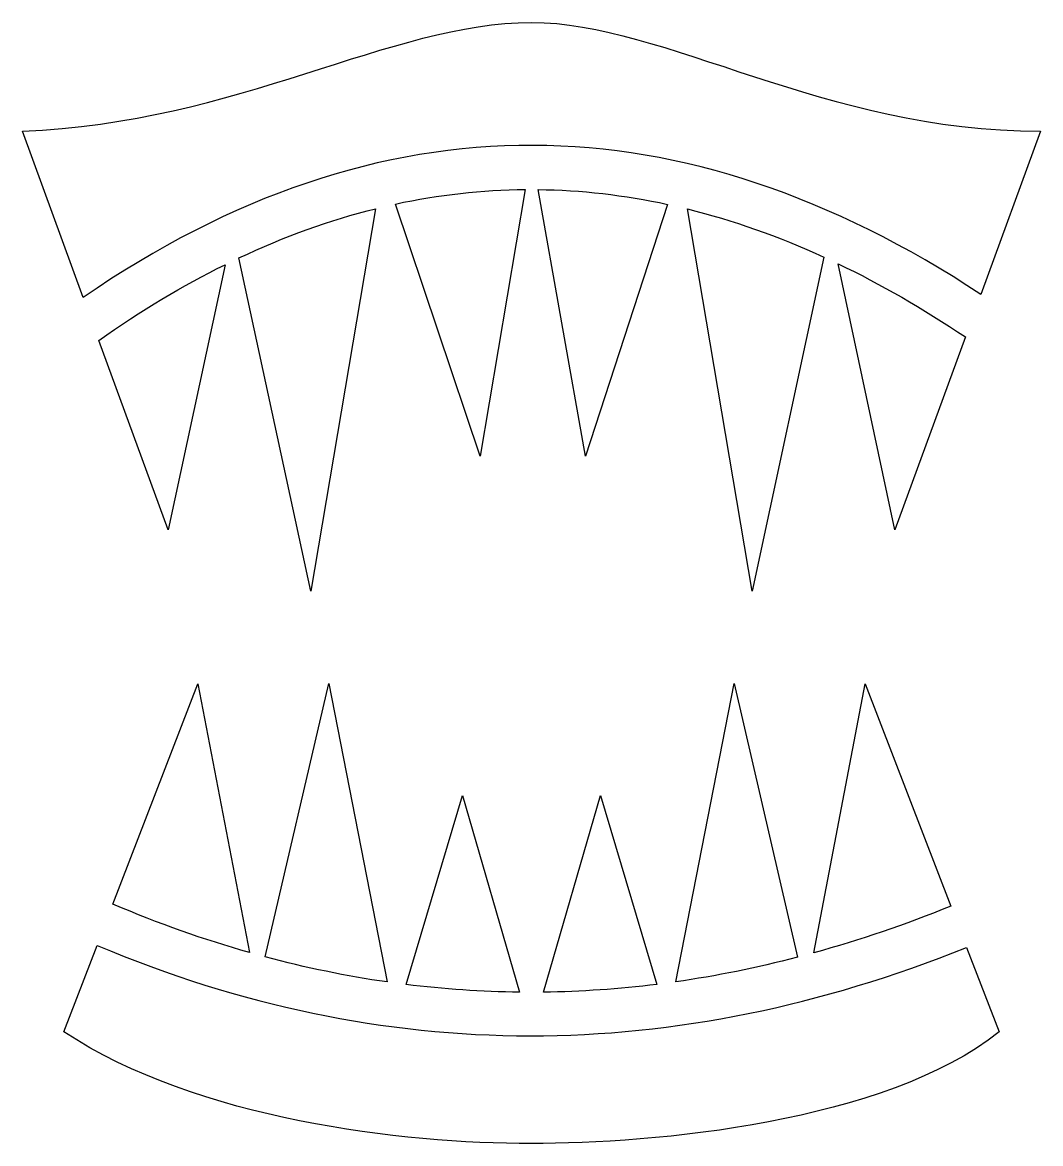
# Model space of a CAD drawing. Header units: centimetres. Extents: x -9.4 to 8.8, y -10.1 to 9.9.
import ezdxf

# ---------------------------------------------------------------- set-up
doc = ezdxf.new("R2010")
doc.units = ezdxf.units.CM
doc.header["$MEASUREMENT"] = 0
doc.layers.add('Layer 1', color=7, linetype='Continuous')

msp = doc.modelspace()

# ---------------------------------------------------------------- linework, layer by layer
at = {"layer": 'Layer 1'}
for points, knots in [([(-0.26258, 9.94515), (-2.77528, 9.94515), (-5.50722, 8.14766), (-9.35205, 8.0031), (-9.35205, 8.0031), (-9.35205, 8.0031), (-8.26707, 5.0327), (-8.26707, 5.0327), (-8.26707, 5.0327), (-5.62428, 6.85077), (-2.94024, 7.76004), (-0.2366, 7.75), (-0.2366, 7.75), (2.43373, 7.74017), (5.10482, 6.83508), (7.76224, 5.08836), (7.76224, 5.08836), (7.76224, 5.08836), (8.82681, 8.00301), (8.82681, 8.00301), (8.82681, 8.00301), (4.95216, 8.00301), (2.11165, 9.9451), (-0.26271, 9.9451), (-0.26271, 9.9451), (-0.26271, 9.9451), (-0.26258, 9.94518), (-0.26258, 9.94518), (-0.26258, 9.94518), (-0.26258, 9.94518), (-0.26258, 9.94515), (-0.26258, 9.94515)], [0, 0, 0, 0, 0.11111111, 0.11111111, 0.11111111, 0.11111111, 0.22222222, 0.22222222, 0.22222222, 0.22222222, 0.33333333, 0.33333333, 0.33333333, 0.33333333, 0.44444444, 0.44444444, 0.44444444, 0.44444444, 0.55555556, 0.55555556, 0.55555556, 0.55555556, 0.66666667, 0.66666667, 0.66666667, 0.66666667, 0.77777778, 0.77777778, 0.77777778, 0.77777778, 1, 1, 1, 1]), ([(-0.37441, 6.96084), (-1.14651, 6.95443), (-1.91826, 6.869), (-2.69006, 6.70184), (-2.69006, 6.70184), (-2.69006, 6.70184), (-1.18188, 2.19746), (-1.18188, 2.19746), (-1.18188, 2.19746), (-1.18188, 2.19746), (-0.37436, 6.96084), (-0.37436, 6.96084), (-0.37436, 6.96084), (-0.37436, 6.96084), (-0.37441, 6.96084), (-0.37441, 6.96084)], [0, 0, 0, 0, 0.2, 0.2, 0.2, 0.2, 0.4, 0.4, 0.4, 0.4, 0.6, 0.6, 0.6, 0.6, 1, 1, 1, 1]), ([(-0.14565, 6.9605), (-0.14565, 6.9605), (0.69885, 2.1975), (0.69885, 2.1975), (0.69885, 2.1975), (0.69885, 2.1975), (2.16857, 6.69598), (2.16857, 6.69598), (2.16857, 6.69598), (1.39462, 6.86347), (0.62332, 6.95126), (-0.14561, 6.9605), (-0.14561, 6.9605), (-0.14561, 6.9605), (-0.14565, 6.9605), (-0.14565, 6.9605)], [0, 0, 0, 0, 0.2, 0.2, 0.2, 0.2, 0.4, 0.4, 0.4, 0.4, 0.6, 0.6, 0.6, 0.6, 1, 1, 1, 1]), ([(-3.04609, 6.61852), (-3.85934, 6.41603), (-4.67285, 6.12317), (-5.48719, 5.73814), (-5.48719, 5.73814), (-5.48719, 5.73814), (-4.20402, -0.21117), (-4.20402, -0.21117), (-4.20402, -0.21117), (-4.20402, -0.21117), (-3.04609, 6.61848), (-3.04609, 6.61848), (-3.04609, 6.61848), (-3.04609, 6.61848), (-3.04609, 6.61852), (-3.04609, 6.61852)], [0, 0, 0, 0, 0.2, 0.2, 0.2, 0.2, 0.4, 0.4, 0.4, 0.4, 0.6, 0.6, 0.6, 0.6, 1, 1, 1, 1]), ([(2.52177, 6.61388), (2.52177, 6.61388), (3.67886, -0.21117), (3.67886, -0.21117), (3.67886, -0.21117), (3.67886, -0.21117), (4.95625, 5.75505), (4.95625, 5.75505), (4.95625, 5.75505), (4.14148, 6.12781), (3.33013, 6.41392), (2.52181, 6.61384), (2.52181, 6.61384), (2.52181, 6.61384), (2.52177, 6.61388), (2.52177, 6.61388)], [0, 0, 0, 0, 0.2, 0.2, 0.2, 0.2, 0.4, 0.4, 0.4, 0.4, 0.6, 0.6, 0.6, 0.6, 1, 1, 1, 1]), ([(-5.73446, 5.61846), (-6.48442, 5.24679), (-7.23522, 4.79682), (-7.98741, 4.2671), (-7.98741, 4.2671), (-7.98741, 4.2671), (-6.75113, 0.8824), (-6.75113, 0.8824), (-6.75113, 0.8824), (-6.75113, 0.8824), (-5.73446, 5.61845), (-5.73446, 5.61845), (-5.73446, 5.61845), (-5.73446, 5.61845), (-5.73446, 5.61846), (-5.73446, 5.61846)], [0, 0, 0, 0, 0.2, 0.2, 0.2, 0.2, 0.4, 0.4, 0.4, 0.4, 0.6, 0.6, 0.6, 0.6, 1, 1, 1, 1]), ([(5.21504, 5.63389), (5.21504, 5.63389), (6.22606, 0.88232), (6.22606, 0.88232), (6.22606, 0.88232), (6.22606, 0.88232), (7.48435, 4.32723), (7.48435, 4.32723), (7.48435, 4.32723), (6.72469, 4.8367), (5.96841, 5.27247), (5.21504, 5.6338), (5.21504, 5.6338), (5.21504, 5.6338), (5.21504, 5.63389), (5.21504, 5.63389)], [0, 0, 0, 0, 0.2, 0.2, 0.2, 0.2, 0.4, 0.4, 0.4, 0.4, 0.6, 0.6, 0.6, 0.6, 1, 1, 1, 1]), ([(-6.22222, -1.86505), (-6.22222, -1.86505), (-7.73521, -5.80396), (-7.73521, -5.80396), (-7.73521, -5.80396), (-6.92314, -6.14856), (-6.11082, -6.43606), (-5.2979, -6.66693), (-5.2979, -6.66693), (-5.2979, -6.66693), (-6.22231, -1.86509), (-6.22231, -1.86509), (-6.22231, -1.86509), (-6.22231, -1.86509), (-6.22222, -1.86505), (-6.22222, -1.86505)], [0, 0, 0, 0, 0.2, 0.2, 0.2, 0.2, 0.4, 0.4, 0.4, 0.4, 0.6, 0.6, 0.6, 0.6, 1, 1, 1, 1]), ([(-3.88262, -1.86404), (-3.88262, -1.86404), (-5.01837, -6.74414), (-5.01837, -6.74414), (-5.01837, -6.74414), (-4.29257, -6.93862), (-3.56623, -7.08798), (-2.83913, -7.19251), (-2.83913, -7.19251), (-2.83913, -7.19251), (-3.88262, -1.86404), (-3.88262, -1.86404)], [0, 0, 0, 0, 0.25, 0.25, 0.25, 0.25, 0.5, 0.5, 0.5, 0.5, 1, 1, 1, 1]), ([(3.35762, -1.86404), (3.35762, -1.86404), (2.3146, -7.18964), (2.3146, -7.18964), (2.3146, -7.18964), (3.0366, -7.08633), (3.75991, -6.94013), (4.48477, -6.7513), (4.48477, -6.7513), (4.48477, -6.7513), (3.35754, -1.86403), (3.35754, -1.86403), (3.35754, -1.86403), (3.35754, -1.86403), (3.35762, -1.86404), (3.35762, -1.86404)], [0, 0, 0, 0, 0.2, 0.2, 0.2, 0.2, 0.4, 0.4, 0.4, 0.4, 0.6, 0.6, 0.6, 0.6, 1, 1, 1, 1]), ([(5.69719, -1.86505), (5.69719, -1.86505), (4.78012, -6.67199), (4.78012, -6.67199), (4.78012, -6.67199), (5.59257, -6.44753), (6.40704, -6.16994), (7.22384, -5.83917), (7.22384, -5.83917), (7.22384, -5.83917), (5.69715, -1.86501), (5.69715, -1.86501), (5.69715, -1.86501), (5.69715, -1.86501), (5.69719, -1.86505), (5.69719, -1.86505)], [0, 0, 0, 0, 0.2, 0.2, 0.2, 0.2, 0.4, 0.4, 0.4, 0.4, 0.6, 0.6, 0.6, 0.6, 1, 1, 1, 1]), ([(-1.49384, -3.85972), (-1.49384, -3.85972), (-2.50267, -7.2378), (-2.50267, -7.2378), (-2.50267, -7.2378), (-1.82756, -7.32201), (-1.15169, -7.3678), (-0.47498, -7.37514), (-0.47498, -7.37514), (-0.47498, -7.37514), (-1.49384, -3.85972), (-1.49384, -3.85972)], [0, 0, 0, 0, 0.25, 0.25, 0.25, 0.25, 0.5, 0.5, 0.5, 0.5, 1, 1, 1, 1]), ([(0.96889, -3.85972), (0.96889, -3.85972), (-0.04989, -7.3745), (-0.04989, -7.3745), (-0.04989, -7.3745), (0.6248, -7.36581), (1.3002, -7.31951), (1.97687, -7.23513), (1.97687, -7.23513), (1.97687, -7.23513), (0.96884, -3.85971), (0.96884, -3.85971), (0.96884, -3.85971), (0.96884, -3.85971), (0.96889, -3.85972), (0.96889, -3.85972)], [0, 0, 0, 0, 0.2, 0.2, 0.2, 0.2, 0.4, 0.4, 0.4, 0.4, 0.6, 0.6, 0.6, 0.6, 1, 1, 1, 1]), ([(-8.01782, -6.53932), (-8.01782, -6.53932), (-8.61095, -8.0836), (-8.61095, -8.0836), (-8.61095, -8.0836), (-6.21235, -9.66039), (-2.57039, -10.0784), (-0.26245, -10.0784), (-0.26245, -10.0784), (1.91839, -10.0784), (6.05402, -9.70892), (8.08596, -8.08364), (8.08596, -8.08364), (8.08596, -8.08364), (7.50615, -6.57428), (7.50615, -6.57428), (7.50615, -6.57428), (2.30009, -8.67268), (-2.90217, -8.69714), (-8.01773, -6.53936), (-8.01773, -6.53936), (-8.01773, -6.53936), (-8.01782, -6.53932), (-8.01782, -6.53932)], [0, 0, 0, 0, 0.14285714, 0.14285714, 0.14285714, 0.14285714, 0.28571429, 0.28571429, 0.28571429, 0.28571429, 0.42857143, 0.42857143, 0.42857143, 0.42857143, 0.57142857, 0.57142857, 0.57142857, 0.57142857, 0.71428571, 0.71428571, 0.71428571, 0.71428571, 1, 1, 1, 1])]:
    msp.add_open_spline(points, degree=3, knots=knots, dxfattribs=at)

doc.saveas('drawing.dxf')
